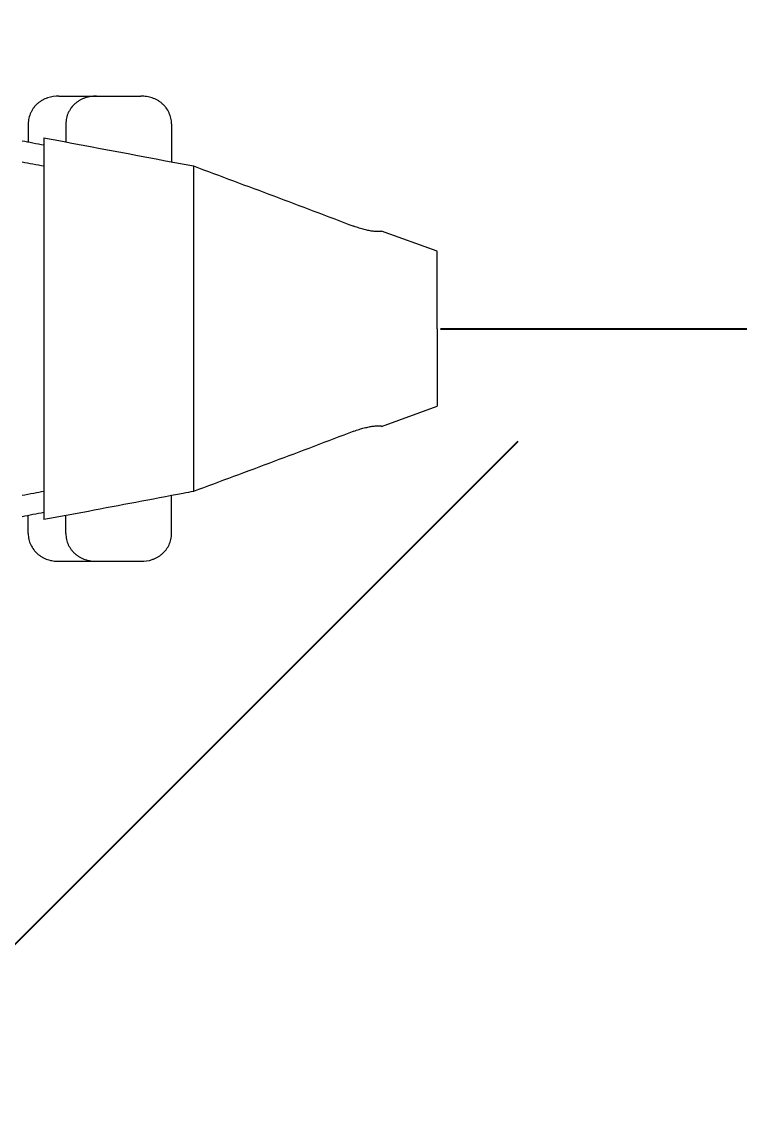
# Model space of a CAD drawing. Header units: millimetres. Extents: x 17284 to 19660, y -6011 to -2651.
# Drawn here: x 19242.42 to 19255.39, y -3909.84 to -3889.96 of the extents above; entities that cross this region are included whole.
import ezdxf

# ---------------------------------------------------------------- set-up
doc = ezdxf.new("R2010")
doc.units = ezdxf.units.MM
doc.layers.add('DIM', color=3, linetype='Continuous', lineweight=13)
doc.layers.add('hatch', color=2, linetype='Continuous')
doc.styles.get("Standard").update_dxf_attribs({"font": 'arial.ttf'})
doc.dimstyles.get("Standard").update_dxf_attribs({"dimtxt": 0.18, "dimasz": 0.18, "dimexe": 0.18, "dimexo": 0.0625, "dimgap": 0.09, "dimtad": 0, "dimtih": 1, "dimtoh": 1, "dimdec": 1, "dimdsep": 46, "dimtxsty": 'Standard', "dimcen": 0.09, "dimadec": 0, "dimazin": 0, "dimtfac": 1, "dimtdec": 1, "dimtofl": 0, "dimtmove": 0, "dimatfit": 3, "dimfxl": 1, "dimtolj": 1, "dimtzin": 0, "dimarcsym": 0})

# ---------------------------------------------------------------- blocks, each defined once
blk = doc.blocks.new('*D116')
at = {"layer": 'Defpoints', "color": 0, "transparency": 16777216}
for p in [(19249.918, -3895.495), (19420.259, -3895.495), (19249.918, -4539.495)]:
    blk.add_point(p, dxfattribs=at)
at = {"layer": 'DIM', "color": 0, "lineweight": -2, "transparency": 16777216}
for p, q in [((19249.98, -3895.495), (19420.439, -3895.495)), ((19420.259, -3913.495), (19420.259, -4203.305)), ((19420.259, -4521.495), (19420.259, -4231.686)), ((19249.98, -4539.495), (19420.439, -4539.495))]:
    blk.add_line(p, q, dxfattribs=at)
at = {"layer": 'DIM', "color": 0, "transparency": 16777216}
for points in [[(19417.259, -3913.495), (19423.259, -3913.495), (19420.259, -3895.495)], [(19417.259, -4521.495), (19423.259, -4521.495), (19420.259, -4539.495)]]:
    blk.add_solid(points, dxfattribs=at)
at = {"layer": 'DIM', "color": 3, "transparency": 16777216, "insert": (19420.259, -4217.495), "char_height": 18, "attachment_point": 5}
blk.add_mtext('\\A1;657', dxfattribs=at)

msp = doc.modelspace()

# ---------------------------------------------------------------- hatches: boundary and pattern name
at = {"layer": 'hatch'}
h = msp.add_hatch(dxfattribs=at)
h.set_pattern_fill('ANSI31', color=256, scale=5)
h.set_pattern_definition([(45, (4064.624, -113.49), (-11.22532, 11.22532), [])])
h.paths.add_polyline_path([(19201.381, -5647.37), (19251.381, -5647.37), (19251.381, -3576.803), (19201.381, -3576.803)])

# ---------------------------------------------------------------- linework, layer by layer
at = {"linetype": 'Continuous', "lineweight": 18, "extrusion": (-1, -2.22045e-16, 0)}
for p, q in [((19243.088, -3891.295), (19243.768, -3891.295)), ((19243.768, -3891.295), (19244.568, -3891.295)), ((19242.534, -3891.795), (19242.534, -3892.121)), ((19243.214, -3891.795), (19243.214, -3892.121)), ((19245.122, -3891.795), (19245.122, -3892.481)), ((19242.818, -3892.047), (19242.818, -3895.495)), ((19245.518, -3892.556), (19245.518, -3895.495)), ((19248.918, -3893.734), (19248.918, -3893.732)), ((19249.918, -3894.095), (19248.918, -3893.732)), ((19249.918, -3895.495), (19249.918, -3894.095)), ((19242.818, -3895.495), (19242.818, -3898.943)), ((19245.518, -3895.495), (19245.518, -3898.435)), ((19249.918, -3895.495), (19249.918, -3896.895)), ((19248.918, -3897.259), (19249.918, -3896.895)), ((19248.918, -3897.256), (19248.918, -3897.259)), ((19245.122, -3899.195), (19245.122, -3898.509)), ((19242.534, -3899.195), (19242.534, -3898.869)), ((19243.214, -3899.195), (19243.214, -3898.869)), ((19243.088, -3899.695), (19243.768, -3899.695)), ((19243.768, -3899.695), (19244.568, -3899.695))]:
    msp.add_line(p, q, dxfattribs=at)
at = {"linetype": 'Continuous', "lineweight": 18}
for points, knots in [([(19243.088, -3891.295), (19243.019, -3891.295), (19242.95, -3891.305), (19242.868, -3891.332), (19242.852, -3891.338), (19242.82, -3891.352), (19242.789, -3891.368), (19242.76, -3891.386), (19242.738, -3891.401), (19242.731, -3891.406), (19242.718, -3891.417), (19242.711, -3891.423), (19242.678, -3891.451), (19242.654, -3891.476), (19242.623, -3891.518), (19242.613, -3891.532), (19242.599, -3891.554), (19242.595, -3891.562), (19242.587, -3891.577), (19242.583, -3891.585), (19242.565, -3891.624), (19242.554, -3891.657), (19242.542, -3891.708), (19242.539, -3891.725), (19242.535, -3891.76), (19242.534, -3891.778), (19242.534, -3891.795)], [0, 0, 0, 0, 0.25, 0.25, 0.3125, 0.3125, 0.375, 0.4375, 0.4375, 0.46875, 0.46875, 0.5, 0.5, 0.625, 0.625, 0.6875, 0.6875, 0.71875, 0.71875, 0.75, 0.75, 0.875, 0.875, 0.9375, 0.9375, 1, 1, 1, 1]), ([(19243.768, -3891.295), (19243.698, -3891.295), (19243.63, -3891.305), (19243.547, -3891.332), (19243.531, -3891.338), (19243.499, -3891.352), (19243.468, -3891.368), (19243.439, -3891.386), (19243.418, -3891.401), (19243.411, -3891.406), (19243.397, -3891.417), (19243.39, -3891.423), (19243.357, -3891.451), (19243.333, -3891.476), (19243.302, -3891.518), (19243.292, -3891.532), (19243.279, -3891.554), (19243.274, -3891.562), (19243.266, -3891.577), (19243.262, -3891.585), (19243.244, -3891.624), (19243.233, -3891.657), (19243.222, -3891.708), (19243.219, -3891.725), (19243.215, -3891.76), (19243.214, -3891.778), (19243.214, -3891.795)], [0, 0, 0, 0, 0.25, 0.25, 0.3125, 0.3125, 0.375, 0.4375, 0.4375, 0.46875, 0.46875, 0.5, 0.5, 0.625, 0.625, 0.6875, 0.6875, 0.71875, 0.71875, 0.75, 0.75, 0.875, 0.875, 0.9375, 0.9375, 1, 1, 1, 1]), ([(19245.122, -3891.795), (19245.122, -3891.76), (19245.118, -3891.726), (19245.107, -3891.675), (19245.102, -3891.658), (19245.091, -3891.625), (19245.084, -3891.609), (19245.063, -3891.562), (19245.045, -3891.532), (19245.018, -3891.498), (19245.013, -3891.491), (19245.002, -3891.478), (19244.984, -3891.458), (19244.953, -3891.428), (19244.926, -3891.407), (19244.898, -3891.387), (19244.883, -3891.377), (19244.837, -3891.352), (19244.806, -3891.338), (19244.756, -3891.321), (19244.74, -3891.317), (19244.706, -3891.308), (19244.689, -3891.305), (19244.637, -3891.297), (19244.603, -3891.295), (19244.568, -3891.295)], [0, 0, 0, 0, 0.125, 0.125, 0.1875, 0.1875, 0.25, 0.25, 0.375, 0.375, 0.40625, 0.40625, 0.4375, 0.5, 0.5625, 0.5625, 0.625, 0.625, 0.75, 0.75, 0.8125, 0.8125, 0.875, 0.875, 1, 1, 1, 1]), ([(19245.518, -3892.556), (19246.002, -3892.735), (19246.486, -3892.916), (19247.453, -3893.278), (19247.936, -3893.46), (19248.418, -3893.645)], [0, 0, 0, 0, 0.5, 0.5, 1, 1, 1, 1]), ([(19248.918, -3893.734), (19248.918, -3893.736), (19248.914, -3893.738), (19248.905, -3893.74), (19248.901, -3893.74), (19248.891, -3893.741), (19248.885, -3893.742), (19248.866, -3893.742), (19248.85, -3893.742), (19248.827, -3893.741), (19248.822, -3893.74), (19248.812, -3893.74), (19248.806, -3893.739), (19248.79, -3893.738), (19248.779, -3893.737), (19248.744, -3893.732), (19248.718, -3893.729), (19248.663, -3893.718), (19248.634, -3893.712), (19248.589, -3893.7), (19248.574, -3893.696), (19248.543, -3893.687), (19248.527, -3893.682), (19248.48, -3893.667), (19248.449, -3893.656), (19248.418, -3893.645)], [0, 0, 0, 0, 0.125, 0.125, 0.1875, 0.1875, 0.25, 0.25, 0.375, 0.375, 0.40625, 0.40625, 0.4375, 0.4375, 0.5, 0.5, 0.625, 0.625, 0.75, 0.75, 0.8125, 0.8125, 0.875, 0.875, 1, 1, 1, 1]), ([(19248.418, -3897.346), (19248.449, -3897.334), (19248.48, -3897.323), (19248.527, -3897.308), (19248.542, -3897.303), (19248.573, -3897.294), (19248.588, -3897.29), (19248.634, -3897.279), (19248.662, -3897.272), (19248.703, -3897.265), (19248.717, -3897.262), (19248.743, -3897.258), (19248.755, -3897.256), (19248.791, -3897.252), (19248.812, -3897.25), (19248.836, -3897.249), (19248.84, -3897.249), (19248.849, -3897.249), (19248.861, -3897.248), (19248.879, -3897.248), (19248.891, -3897.249), (19248.9, -3897.25), (19248.905, -3897.25), (19248.914, -3897.252), (19248.918, -3897.254), (19248.918, -3897.256)], [0, 0, 0, 0, 0.125, 0.125, 0.1875, 0.1875, 0.25, 0.25, 0.375, 0.375, 0.4375, 0.4375, 0.5, 0.5, 0.625, 0.625, 0.65625, 0.65625, 0.6875, 0.75, 0.8125, 0.8125, 0.875, 0.875, 1, 1, 1, 1]), ([(19248.418, -3897.346), (19247.936, -3897.53), (19247.453, -3897.712), (19246.486, -3898.075), (19246.002, -3898.255), (19245.518, -3898.435)], [0, 0, 0, 0, 0.5, 0.5, 1, 1, 1, 1]), ([(19242.818, -3898.435), (19242.757, -3898.446), (19242.696, -3898.457), (19242.564, -3898.482), (19242.493, -3898.496), (19242.422, -3898.509)], [0, 0, 0, 0, 0.459752, 0.459752, 1, 1, 1, 1]), ([(19245.518, -3898.435), (19245.457, -3898.446), (19245.396, -3898.457), (19244.764, -3898.577), (19244.192, -3898.685), (19243.353, -3898.843), (19243.085, -3898.893), (19242.818, -3898.943)], [0, 0, 0, 0, 0.067447, 0.067447, 0.702741, 0.702741, 1, 1, 1, 1]), ([(19242.534, -3899.195), (19242.534, -3899.23), (19242.538, -3899.265), (19242.549, -3899.315), (19242.554, -3899.332), (19242.565, -3899.365), (19242.572, -3899.381), (19242.594, -3899.428), (19242.611, -3899.458), (19242.638, -3899.493), (19242.643, -3899.499), (19242.654, -3899.513), (19242.672, -3899.532), (19242.703, -3899.562), (19242.73, -3899.583), (19242.759, -3899.603), (19242.773, -3899.613), (19242.819, -3899.638), (19242.85, -3899.652), (19242.9, -3899.669), (19242.917, -3899.674), (19242.95, -3899.682), (19242.968, -3899.685), (19243.019, -3899.693), (19243.053, -3899.695), (19243.088, -3899.695)], [0, 0, 0, 0, 0.125, 0.125, 0.1875, 0.1875, 0.25, 0.25, 0.375, 0.375, 0.40625, 0.40625, 0.4375, 0.5, 0.5625, 0.5625, 0.625, 0.625, 0.75, 0.75, 0.8125, 0.8125, 0.875, 0.875, 1, 1, 1, 1]), ([(19243.214, -3899.195), (19243.214, -3899.23), (19243.218, -3899.265), (19243.229, -3899.315), (19243.234, -3899.332), (19243.245, -3899.365), (19243.251, -3899.381), (19243.273, -3899.428), (19243.291, -3899.458), (19243.317, -3899.493), (19243.323, -3899.499), (19243.334, -3899.513), (19243.351, -3899.532), (19243.382, -3899.562), (19243.41, -3899.583), (19243.438, -3899.603), (19243.453, -3899.613), (19243.498, -3899.638), (19243.53, -3899.652), (19243.579, -3899.669), (19243.596, -3899.674), (19243.63, -3899.682), (19243.647, -3899.685), (19243.698, -3899.693), (19243.733, -3899.695), (19243.768, -3899.695)], [0, 0, 0, 0, 0.125, 0.125, 0.1875, 0.1875, 0.25, 0.25, 0.375, 0.375, 0.40625, 0.40625, 0.4375, 0.5, 0.5625, 0.5625, 0.625, 0.625, 0.75, 0.75, 0.8125, 0.8125, 0.875, 0.875, 1, 1, 1, 1]), ([(19244.568, -3899.695), (19244.638, -3899.695), (19244.706, -3899.686), (19244.788, -3899.658), (19244.805, -3899.652), (19244.836, -3899.638), (19244.867, -3899.622), (19244.897, -3899.604), (19244.918, -3899.589), (19244.925, -3899.584), (19244.939, -3899.573), (19244.945, -3899.568), (19244.979, -3899.539), (19245.002, -3899.514), (19245.034, -3899.473), (19245.043, -3899.458), (19245.057, -3899.436), (19245.061, -3899.428), (19245.069, -3899.413), (19245.073, -3899.405), (19245.092, -3899.366), (19245.103, -3899.333), (19245.114, -3899.282), (19245.117, -3899.265), (19245.121, -3899.23), (19245.122, -3899.213), (19245.122, -3899.195)], [0, 0, 0, 0, 0.25, 0.25, 0.3125, 0.3125, 0.375, 0.4375, 0.4375, 0.46875, 0.46875, 0.5, 0.5, 0.625, 0.625, 0.6875, 0.6875, 0.71875, 0.71875, 0.75, 0.75, 0.875, 0.875, 0.9375, 0.9375, 1, 1, 1, 1])]:
    msp.add_open_spline(points, degree=3, knots=knots, dxfattribs=at)
for points in [[(19242.422, -3892.1), (19242.554, -3892.125), (19242.686, -3892.15), (19242.818, -3892.175)], [(19242.818, -3892.047), (19243.718, -3892.216), (19244.618, -3892.386), (19245.518, -3892.556)], [(19242.422, -3892.481), (19242.554, -3892.506), (19242.686, -3892.531), (19242.818, -3892.556)], [(19242.818, -3898.816), (19242.686, -3898.84), (19242.554, -3898.865), (19242.422, -3898.89)]]:
    msp.add_open_spline(points, degree=3, dxfattribs=at)

# ---------------------------------------------------------------- dimensions: what is measured, and where the dimension line sits
at = {"layer": 'DIM', "color": 3}
dim = msp.add_linear_dim(base=(19420.259, -3895.495), p1=(19249.918, -4539.495), p2=(19249.918, -3895.495), angle=90, text='657', dimstyle='Standard', override={"dimtxt": 18, "dimasz": 18, "dimgap": 5, "dimclrt": 3}, dxfattribs=at)
dim.commit()
dim.dimension.update_dxf_attribs({"geometry": '*D116', "text_midpoint": (19420.259, -4217.495)})

doc.saveas('drawing.dxf')
